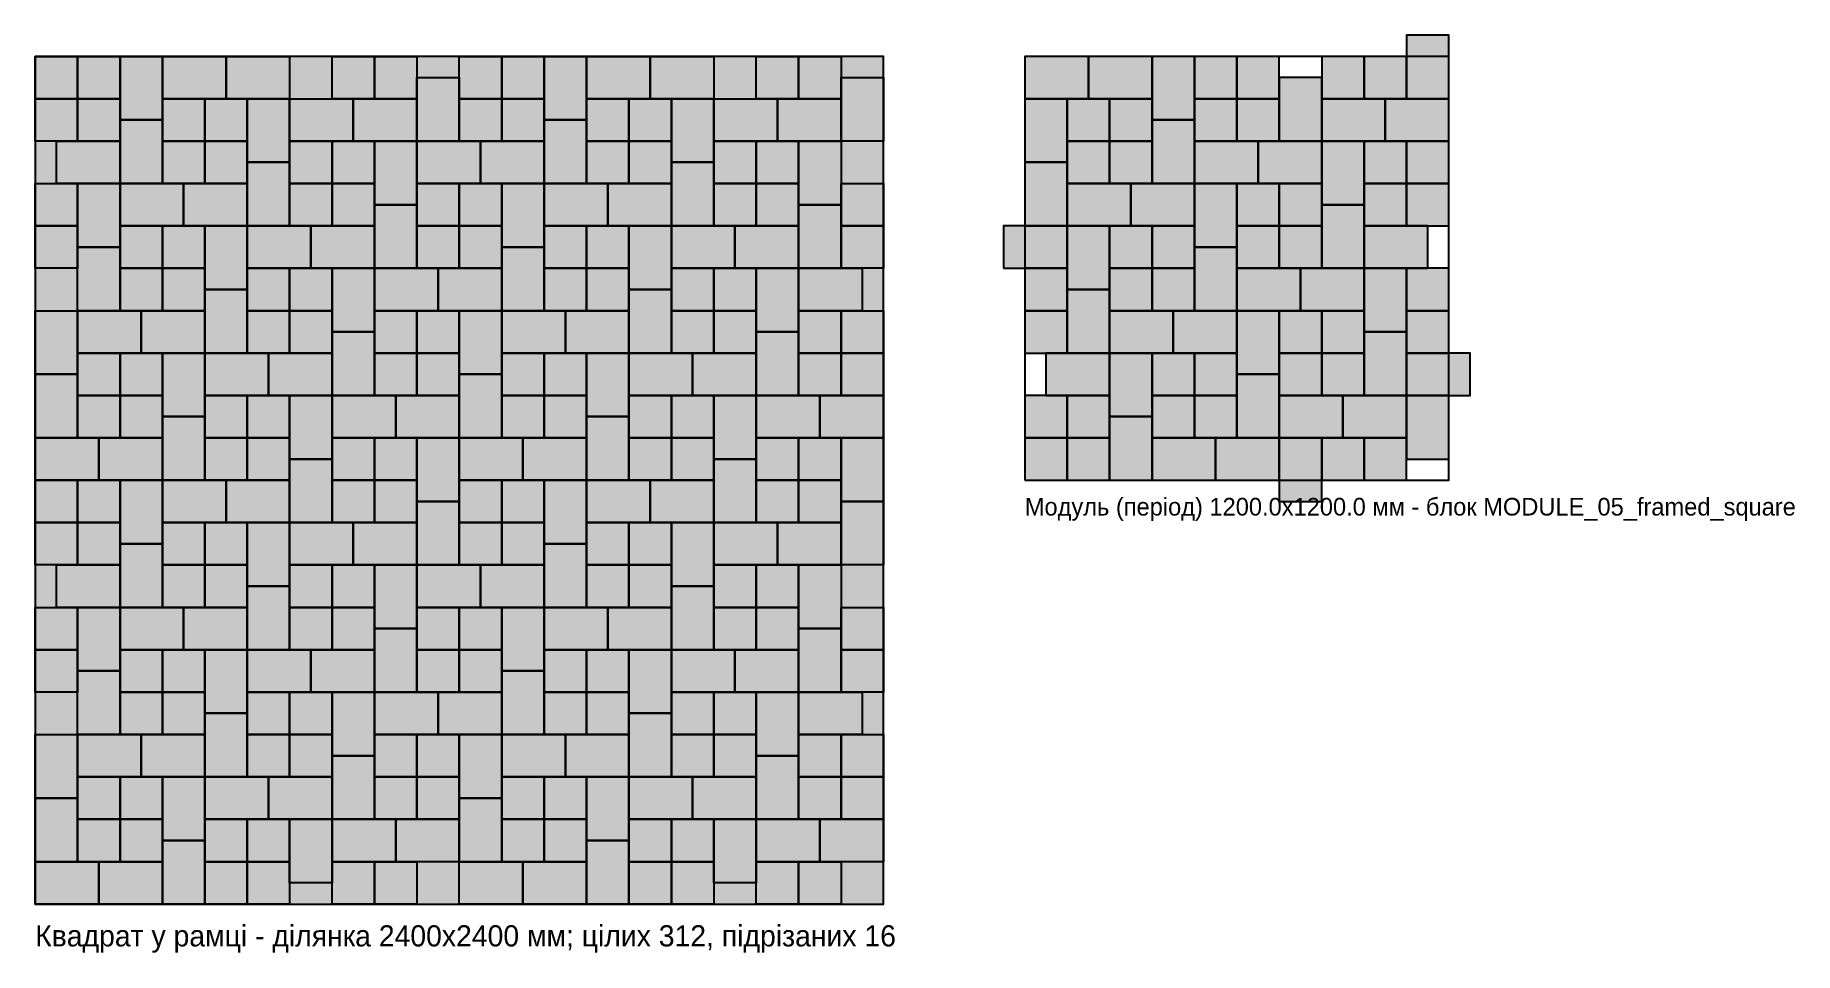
# Model space of a CAD drawing. Header units: millimetres. Extents: x 0 to 4979, y -138 to 2460.
import ezdxf

# ---------------------------------------------------------------- set-up
doc = ezdxf.new("R2010")
doc.units = ezdxf.units.MM
for name, color, linetype in [('BOUNDARY', 7, 'Continuous'), ('BRUK_120x120', 252, 'Continuous'), ('BRUK_120x120_FILL', 252, 'Continuous'), ('BRUK_180x120', 250, 'Continuous'), ('BRUK_180x120_FILL', 250, 'Continuous'), ('BRUK_CUT', 1, 'Continuous'), ('MODULE', 3, 'Continuous'), ('TEXT', 7, 'Continuous')]:
    doc.layers.add(name, color=color, linetype=linetype)

# ---------------------------------------------------------------- blocks, each defined once
blk = doc.blocks.new('MODULE_05_framed_square')
at = {"layer": 'BRUK_120x120_FILL', "true_color": 0x9b9ea2}
for points in [[(480, 1080), (600, 1080), (600, 1200), (480, 1200)], [(600, 1080), (720, 1080), (720, 1200), (600, 1200)], [(840, 1080), (960, 1080), (960, 1200), (840, 1200)], [(960, 1080), (1080, 1080), (1080, 1200), (960, 1200)], [(120, 960), (240, 960), (240, 1080), (120, 1080)], [(240, 960), (360, 960), (360, 1080), (240, 1080)], [(480, 960), (600, 960), (600, 1080), (480, 1080)], [(600, 960), (720, 960), (720, 1080), (600, 1080)], [(120, 840), (240, 840), (240, 960), (120, 960)], [(240, 840), (360, 840), (360, 960), (240, 960)], [(960, 840), (1080, 840), (1080, 960), (960, 960)], [(1080, 840), (1200, 840), (1200, 960), (1080, 960)], [(600, 720), (720, 720), (720, 840), (600, 840)], [(720, 720), (840, 720), (840, 840), (720, 840)], [(960, 720), (1080, 720), (1080, 840), (960, 840)], [(1080, 720), (1200, 720), (1200, 840), (1080, 840)], [(240, 600), (360, 600), (360, 720), (240, 720)], [(360, 600), (480, 600), (480, 720), (360, 720)], [(600, 600), (720, 600), (720, 720), (600, 720)], [(720, 600), (840, 600), (840, 720), (720, 720)], [(0, 480), (120, 480), (120, 600), (0, 600)], [(240, 480), (360, 480), (360, 600), (240, 600)], [(360, 480), (480, 480), (480, 600), (360, 600)], [(1080, 480), (1200, 480), (1200, 600), (1080, 600)], [(0, 360), (120, 360), (120, 480), (0, 480)], [(720, 360), (840, 360), (840, 480), (720, 480)], [(840, 360), (960, 360), (960, 480), (840, 480)], [(1080, 360), (1200, 360), (1200, 480), (1080, 480)], [(360, 240), (480, 240), (480, 360), (360, 360)], [(480, 240), (600, 240), (600, 360), (480, 360)], [(720, 240), (840, 240), (840, 360), (720, 360)], [(840, 240), (960, 240), (960, 360), (840, 360)], [(0, 120), (120, 120), (120, 240), (0, 240)], [(120, 120), (240, 120), (240, 240), (120, 240)], [(360, 120), (480, 120), (480, 240), (360, 240)], [(480, 120), (600, 120), (600, 240), (480, 240)], [(0, 0), (120, 0), (120, 120), (0, 120)], [(120, 0), (240, 0), (240, 120), (120, 120)], [(840, 0), (960, 0), (960, 120), (840, 120)], [(960, 0), (1080, 0), (1080, 120), (960, 120)]]:
    blk.add_hatch(color=7, dxfattribs=at).paths.add_polyline_path(points)
at = {"layer": 'BRUK_180x120_FILL', "true_color": 0x6c6f73}
for points in [[(1080, 1080), (1200, 1080), (1200, 1260), (1080, 1260)], [(0, 1080), (180, 1080), (180, 1200), (0, 1200)], [(180, 1080), (360, 1080), (360, 1200), (180, 1200)], [(360, 1020), (480, 1020), (480, 1200), (360, 1200)], [(720, 960), (840, 960), (840, 1140), (720, 1140)], [(0, 900), (120, 900), (120, 1080), (0, 1080)], [(840, 960), (1020, 960), (1020, 1080), (840, 1080)], [(1020, 960), (1200, 960), (1200, 1080), (1020, 1080)], [(360, 840), (480, 840), (480, 1020), (360, 1020)], [(480, 840), (660, 840), (660, 960), (480, 960)], [(660, 840), (840, 840), (840, 960), (660, 960)], [(840, 780), (960, 780), (960, 960), (840, 960)], [(0, 720), (120, 720), (120, 900), (0, 900)], [(120, 720), (300, 720), (300, 840), (120, 840)], [(300, 720), (480, 720), (480, 840), (300, 840)], [(480, 660), (600, 660), (600, 840), (480, 840)], [(840, 600), (960, 600), (960, 780), (840, 780)], [(-60, 600), (120, 600), (120, 720), (-60, 720)], [(120, 540), (240, 540), (240, 720), (120, 720)], [(960, 600), (1140, 600), (1140, 720), (960, 720)], [(480, 480), (600, 480), (600, 660), (480, 660)], [(600, 480), (780, 480), (780, 600), (600, 600)], [(780, 480), (960, 480), (960, 600), (780, 600)], [(960, 420), (1080, 420), (1080, 600), (960, 600)], [(120, 360), (240, 360), (240, 540), (120, 540)], [(240, 360), (420, 360), (420, 480), (240, 480)], [(420, 360), (600, 360), (600, 480), (420, 480)], [(600, 300), (720, 300), (720, 480), (600, 480)], [(960, 240), (1080, 240), (1080, 420), (960, 420)], [(60, 240), (240, 240), (240, 360), (60, 360)], [(240, 180), (360, 180), (360, 360), (240, 360)], [(1080, 240), (1260, 240), (1260, 360), (1080, 360)], [(600, 120), (720, 120), (720, 300), (600, 300)], [(720, 120), (900, 120), (900, 240), (720, 240)], [(900, 120), (1080, 120), (1080, 240), (900, 240)], [(1080, 60), (1200, 60), (1200, 240), (1080, 240)], [(240, 0), (360, 0), (360, 180), (240, 180)], [(360, 0), (540, 0), (540, 120), (360, 120)], [(540, 0), (720, 0), (720, 120), (540, 120)], [(720, -60), (840, -60), (840, 120), (720, 120)]]:
    blk.add_hatch(color=7, dxfattribs=at).paths.add_polyline_path(points)
at = {"layer": 'BRUK_120x120'}
for points in [[(480, 1080), (600, 1080), (600, 1200), (480, 1200)], [(600, 1080), (720, 1080), (720, 1200), (600, 1200)], [(840, 1080), (960, 1080), (960, 1200), (840, 1200)], [(960, 1080), (1080, 1080), (1080, 1200), (960, 1200)], [(120, 960), (240, 960), (240, 1080), (120, 1080)], [(240, 960), (360, 960), (360, 1080), (240, 1080)], [(480, 960), (600, 960), (600, 1080), (480, 1080)], [(600, 960), (720, 960), (720, 1080), (600, 1080)], [(120, 840), (240, 840), (240, 960), (120, 960)], [(240, 840), (360, 840), (360, 960), (240, 960)], [(960, 840), (1080, 840), (1080, 960), (960, 960)], [(1080, 840), (1200, 840), (1200, 960), (1080, 960)], [(600, 720), (720, 720), (720, 840), (600, 840)], [(720, 720), (840, 720), (840, 840), (720, 840)], [(960, 720), (1080, 720), (1080, 840), (960, 840)], [(1080, 720), (1200, 720), (1200, 840), (1080, 840)], [(240, 600), (360, 600), (360, 720), (240, 720)], [(360, 600), (480, 600), (480, 720), (360, 720)], [(600, 600), (720, 600), (720, 720), (600, 720)], [(720, 600), (840, 600), (840, 720), (720, 720)], [(0, 480), (120, 480), (120, 600), (0, 600)], [(240, 480), (360, 480), (360, 600), (240, 600)], [(360, 480), (480, 480), (480, 600), (360, 600)], [(1080, 480), (1200, 480), (1200, 600), (1080, 600)], [(0, 360), (120, 360), (120, 480), (0, 480)], [(720, 360), (840, 360), (840, 480), (720, 480)], [(840, 360), (960, 360), (960, 480), (840, 480)], [(1080, 360), (1200, 360), (1200, 480), (1080, 480)], [(360, 240), (480, 240), (480, 360), (360, 360)], [(480, 240), (600, 240), (600, 360), (480, 360)], [(720, 240), (840, 240), (840, 360), (720, 360)], [(840, 240), (960, 240), (960, 360), (840, 360)], [(0, 120), (120, 120), (120, 240), (0, 240)], [(120, 120), (240, 120), (240, 240), (120, 240)], [(360, 120), (480, 120), (480, 240), (360, 240)], [(480, 120), (600, 120), (600, 240), (480, 240)], [(0, 0), (120, 0), (120, 120), (0, 120)], [(120, 0), (240, 0), (240, 120), (120, 120)], [(840, 0), (960, 0), (960, 120), (840, 120)], [(960, 0), (1080, 0), (1080, 120), (960, 120)]]:
    blk.add_lwpolyline(points, close=True, dxfattribs=at)
at = {"layer": 'BRUK_180x120'}
for points in [[(1080, 1080), (1200, 1080), (1200, 1260), (1080, 1260)], [(0, 1080), (180, 1080), (180, 1200), (0, 1200)], [(180, 1080), (360, 1080), (360, 1200), (180, 1200)], [(360, 1020), (480, 1020), (480, 1200), (360, 1200)], [(720, 960), (840, 960), (840, 1140), (720, 1140)], [(0, 900), (120, 900), (120, 1080), (0, 1080)], [(840, 960), (1020, 960), (1020, 1080), (840, 1080)], [(1020, 960), (1200, 960), (1200, 1080), (1020, 1080)], [(360, 840), (480, 840), (480, 1020), (360, 1020)], [(480, 840), (660, 840), (660, 960), (480, 960)], [(660, 840), (840, 840), (840, 960), (660, 960)], [(840, 780), (960, 780), (960, 960), (840, 960)], [(0, 720), (120, 720), (120, 900), (0, 900)], [(120, 720), (300, 720), (300, 840), (120, 840)], [(300, 720), (480, 720), (480, 840), (300, 840)], [(480, 660), (600, 660), (600, 840), (480, 840)], [(840, 600), (960, 600), (960, 780), (840, 780)], [(-60, 600), (120, 600), (120, 720), (-60, 720)], [(120, 540), (240, 540), (240, 720), (120, 720)], [(960, 600), (1140, 600), (1140, 720), (960, 720)], [(480, 480), (600, 480), (600, 660), (480, 660)], [(600, 480), (780, 480), (780, 600), (600, 600)], [(780, 480), (960, 480), (960, 600), (780, 600)], [(960, 420), (1080, 420), (1080, 600), (960, 600)], [(120, 360), (240, 360), (240, 540), (120, 540)], [(240, 360), (420, 360), (420, 480), (240, 480)], [(420, 360), (600, 360), (600, 480), (420, 480)], [(600, 300), (720, 300), (720, 480), (600, 480)], [(960, 240), (1080, 240), (1080, 420), (960, 420)], [(60, 240), (240, 240), (240, 360), (60, 360)], [(240, 180), (360, 180), (360, 360), (240, 360)], [(1080, 240), (1260, 240), (1260, 360), (1080, 360)], [(600, 120), (720, 120), (720, 300), (600, 300)], [(720, 120), (900, 120), (900, 240), (720, 240)], [(900, 120), (1080, 120), (1080, 240), (900, 240)], [(1080, 60), (1200, 60), (1200, 240), (1080, 240)], [(240, 0), (360, 0), (360, 180), (240, 180)], [(360, 0), (540, 0), (540, 120), (360, 120)], [(540, 0), (720, 0), (720, 120), (540, 120)], [(720, -60), (840, -60), (840, 120), (720, 120)]]:
    blk.add_lwpolyline(points, close=True, dxfattribs=at)
at = {"layer": 'MODULE'}
blk.add_lwpolyline([(0, 0), (1200, 0), (1200, 1200), (0, 1200)], close=True, dxfattribs=at)

msp = doc.modelspace()

# ---------------------------------------------------------------- hatches: boundary and pattern name
at = {"layer": 'BRUK_120x120_FILL', "true_color": 0x9b9ea2}
for points in [[(0, 2400), (120, 2400), (120, 2280), (0, 2280)], [(120, 2400), (240, 2400), (240, 2280), (120, 2280)], [(840, 2400), (960, 2400), (960, 2280), (840, 2280)], [(960, 2400), (1080, 2400), (1080, 2280), (960, 2280)], [(1200, 2400), (1320, 2400), (1320, 2280), (1200, 2280)], [(1320, 2400), (1440, 2400), (1440, 2280), (1320, 2280)], [(2040, 2400), (2160, 2400), (2160, 2280), (2040, 2280)], [(2160, 2400), (2280, 2400), (2280, 2280), (2160, 2280)], [(0, 2280), (120, 2280), (120, 2160), (0, 2160)], [(120, 2280), (240, 2280), (240, 2160), (120, 2160)], [(360, 2280), (480, 2280), (480, 2160), (360, 2160)], [(480, 2280), (600, 2280), (600, 2160), (480, 2160)], [(1200, 2280), (1320, 2280), (1320, 2160), (1200, 2160)], [(1320, 2280), (1440, 2280), (1440, 2160), (1320, 2160)], [(1560, 2280), (1680, 2280), (1680, 2160), (1560, 2160)], [(1680, 2280), (1800, 2280), (1800, 2160), (1680, 2160)], [(360, 2160), (480, 2160), (480, 2040), (360, 2040)], [(480, 2160), (600, 2160), (600, 2040), (480, 2040)], [(720, 2160), (840, 2160), (840, 2040), (720, 2040)], [(840, 2160), (960, 2160), (960, 2040), (840, 2040)], [(1560, 2160), (1680, 2160), (1680, 2040), (1560, 2040)], [(1680, 2160), (1800, 2160), (1800, 2040), (1680, 2040)], [(1920, 2160), (2040, 2160), (2040, 2040), (1920, 2040)], [(2040, 2160), (2160, 2160), (2160, 2040), (2040, 2040)], [(0, 2040), (120, 2040), (120, 1920), (0, 1920)], [(720, 2040), (840, 2040), (840, 1920), (720, 1920)], [(840, 2040), (960, 2040), (960, 1920), (840, 1920)], [(1080, 2040), (1200, 2040), (1200, 1920), (1080, 1920)], [(1200, 2040), (1320, 2040), (1320, 1920), (1200, 1920)], [(1920, 2040), (2040, 2040), (2040, 1920), (1920, 1920)], [(2040, 2040), (2160, 2040), (2160, 1920), (2040, 1920)], [(2280, 2040), (2400, 2040), (2400, 1920), (2280, 1920)], [(0, 1920), (120, 1920), (120, 1800), (0, 1800)], [(240, 1920), (360, 1920), (360, 1800), (240, 1800)], [(360, 1920), (480, 1920), (480, 1800), (360, 1800)], [(1080, 1920), (1200, 1920), (1200, 1800), (1080, 1800)], [(1200, 1920), (1320, 1920), (1320, 1800), (1200, 1800)], [(1440, 1920), (1560, 1920), (1560, 1800), (1440, 1800)], [(1560, 1920), (1680, 1920), (1680, 1800), (1560, 1800)], [(2280, 1920), (2400, 1920), (2400, 1800), (2280, 1800)], [(240, 1800), (360, 1800), (360, 1680), (240, 1680)], [(360, 1800), (480, 1800), (480, 1680), (360, 1680)], [(600, 1800), (720, 1800), (720, 1680), (600, 1680)], [(720, 1800), (840, 1800), (840, 1680), (720, 1680)], [(1440, 1800), (1560, 1800), (1560, 1680), (1440, 1680)], [(1560, 1800), (1680, 1800), (1680, 1680), (1560, 1680)], [(1800, 1800), (1920, 1800), (1920, 1680), (1800, 1680)], [(1920, 1800), (2040, 1800), (2040, 1680), (1920, 1680)], [(600, 1680), (720, 1680), (720, 1560), (600, 1560)], [(720, 1680), (840, 1680), (840, 1560), (720, 1560)], [(960, 1680), (1080, 1680), (1080, 1560), (960, 1560)], [(1080, 1680), (1200, 1680), (1200, 1560), (1080, 1560)], [(1800, 1680), (1920, 1680), (1920, 1560), (1800, 1560)], [(1920, 1680), (2040, 1680), (2040, 1560), (1920, 1560)], [(2160, 1680), (2280, 1680), (2280, 1560), (2160, 1560)], [(2280, 1680), (2400, 1680), (2400, 1560), (2280, 1560)], [(120, 1560), (240, 1560), (240, 1440), (120, 1440)], [(240, 1560), (360, 1560), (360, 1440), (240, 1440)], [(960, 1560), (1080, 1560), (1080, 1440), (960, 1440)], [(1080, 1560), (1200, 1560), (1200, 1440), (1080, 1440)], [(1320, 1560), (1440, 1560), (1440, 1440), (1320, 1440)], [(1440, 1560), (1560, 1560), (1560, 1440), (1440, 1440)], [(2160, 1560), (2280, 1560), (2280, 1440), (2160, 1440)], [(2280, 1560), (2400, 1560), (2400, 1440), (2280, 1440)], [(120, 1440), (240, 1440), (240, 1320), (120, 1320)], [(240, 1440), (360, 1440), (360, 1320), (240, 1320)], [(480, 1440), (600, 1440), (600, 1320), (480, 1320)], [(600, 1440), (720, 1440), (720, 1320), (600, 1320)], [(1320, 1440), (1440, 1440), (1440, 1320), (1320, 1320)], [(1440, 1440), (1560, 1440), (1560, 1320), (1440, 1320)], [(1680, 1440), (1800, 1440), (1800, 1320), (1680, 1320)], [(1800, 1440), (1920, 1440), (1920, 1320), (1800, 1320)], [(480, 1320), (600, 1320), (600, 1200), (480, 1200)], [(600, 1320), (720, 1320), (720, 1200), (600, 1200)], [(840, 1320), (960, 1320), (960, 1200), (840, 1200)], [(960, 1320), (1080, 1320), (1080, 1200), (960, 1200)], [(1680, 1320), (1800, 1320), (1800, 1200), (1680, 1200)], [(1800, 1320), (1920, 1320), (1920, 1200), (1800, 1200)], [(2040, 1320), (2160, 1320), (2160, 1200), (2040, 1200)], [(2160, 1320), (2280, 1320), (2280, 1200), (2160, 1200)], [(0, 1200), (120, 1200), (120, 1080), (0, 1080)], [(120, 1200), (240, 1200), (240, 1080), (120, 1080)], [(840, 1200), (960, 1200), (960, 1080), (840, 1080)], [(960, 1200), (1080, 1200), (1080, 1080), (960, 1080)], [(1200, 1200), (1320, 1200), (1320, 1080), (1200, 1080)], [(1320, 1200), (1440, 1200), (1440, 1080), (1320, 1080)], [(2040, 1200), (2160, 1200), (2160, 1080), (2040, 1080)], [(2160, 1200), (2280, 1200), (2280, 1080), (2160, 1080)], [(0, 1080), (120, 1080), (120, 960), (0, 960)], [(120, 1080), (240, 1080), (240, 960), (120, 960)], [(360, 1080), (480, 1080), (480, 960), (360, 960)], [(480, 1080), (600, 1080), (600, 960), (480, 960)], [(1200, 1080), (1320, 1080), (1320, 960), (1200, 960)], [(1320, 1080), (1440, 1080), (1440, 960), (1320, 960)], [(1560, 1080), (1680, 1080), (1680, 960), (1560, 960)], [(1680, 1080), (1800, 1080), (1800, 960), (1680, 960)], [(360, 960), (480, 960), (480, 840), (360, 840)], [(480, 960), (600, 960), (600, 840), (480, 840)], [(720, 960), (840, 960), (840, 840), (720, 840)], [(840, 960), (960, 960), (960, 840), (840, 840)], [(1560, 960), (1680, 960), (1680, 840), (1560, 840)], [(1680, 960), (1800, 960), (1800, 840), (1680, 840)], [(1920, 960), (2040, 960), (2040, 840), (1920, 840)], [(2040, 960), (2160, 960), (2160, 840), (2040, 840)], [(0, 840), (120, 840), (120, 720), (0, 720)], [(720, 840), (840, 840), (840, 720), (720, 720)], [(840, 840), (960, 840), (960, 720), (840, 720)], [(1080, 840), (1200, 840), (1200, 720), (1080, 720)], [(1200, 840), (1320, 840), (1320, 720), (1200, 720)], [(1920, 840), (2040, 840), (2040, 720), (1920, 720)], [(2040, 840), (2160, 840), (2160, 720), (2040, 720)], [(2280, 840), (2400, 840), (2400, 720), (2280, 720)], [(0, 720), (120, 720), (120, 600), (0, 600)], [(240, 720), (360, 720), (360, 600), (240, 600)], [(360, 720), (480, 720), (480, 600), (360, 600)], [(1080, 720), (1200, 720), (1200, 600), (1080, 600)], [(1200, 720), (1320, 720), (1320, 600), (1200, 600)], [(1440, 720), (1560, 720), (1560, 600), (1440, 600)], [(1560, 720), (1680, 720), (1680, 600), (1560, 600)], [(2280, 720), (2400, 720), (2400, 600), (2280, 600)], [(240, 600), (360, 600), (360, 480), (240, 480)], [(360, 600), (480, 600), (480, 480), (360, 480)], [(600, 600), (720, 600), (720, 480), (600, 480)], [(720, 600), (840, 600), (840, 480), (720, 480)], [(1440, 600), (1560, 600), (1560, 480), (1440, 480)], [(1560, 600), (1680, 600), (1680, 480), (1560, 480)], [(1800, 600), (1920, 600), (1920, 480), (1800, 480)], [(1920, 600), (2040, 600), (2040, 480), (1920, 480)], [(600, 480), (720, 480), (720, 360), (600, 360)], [(720, 480), (840, 480), (840, 360), (720, 360)], [(960, 480), (1080, 480), (1080, 360), (960, 360)], [(1080, 480), (1200, 480), (1200, 360), (1080, 360)], [(1800, 480), (1920, 480), (1920, 360), (1800, 360)], [(1920, 480), (2040, 480), (2040, 360), (1920, 360)], [(2160, 480), (2280, 480), (2280, 360), (2160, 360)], [(2280, 480), (2400, 480), (2400, 360), (2280, 360)], [(120, 360), (240, 360), (240, 240), (120, 240)], [(240, 360), (360, 360), (360, 240), (240, 240)], [(960, 360), (1080, 360), (1080, 240), (960, 240)], [(1080, 360), (1200, 360), (1200, 240), (1080, 240)], [(1320, 360), (1440, 360), (1440, 240), (1320, 240)], [(1440, 360), (1560, 360), (1560, 240), (1440, 240)], [(2160, 360), (2280, 360), (2280, 240), (2160, 240)], [(2280, 360), (2400, 360), (2400, 240), (2280, 240)], [(120, 240), (240, 240), (240, 120), (120, 120)], [(240, 240), (360, 240), (360, 120), (240, 120)], [(480, 240), (600, 240), (600, 120), (480, 120)], [(600, 240), (720, 240), (720, 120), (600, 120)], [(1320, 240), (1440, 240), (1440, 120), (1320, 120)], [(1440, 240), (1560, 240), (1560, 120), (1440, 120)], [(1680, 240), (1800, 240), (1800, 120), (1680, 120)], [(1800, 240), (1920, 240), (1920, 120), (1800, 120)], [(480, 120), (600, 120), (600, 0), (480, 0)], [(600, 120), (720, 120), (720, 0), (600, 0)], [(840, 120), (960, 120), (960, 0), (840, 0)], [(960, 120), (1080, 120), (1080, 0), (960, 0)], [(1680, 120), (1800, 120), (1800, 0), (1680, 0)], [(1800, 120), (1920, 120), (1920, 0), (1800, 0)], [(2040, 120), (2160, 120), (2160, 0), (2040, 0)], [(2160, 120), (2280, 120), (2280, 0), (2160, 0)]]:
    msp.add_hatch(color=7, dxfattribs=at).paths.add_polyline_path(points)
at = {"layer": 'BRUK_180x120_FILL', "true_color": 0x6c6f73}
for points in [[(240, 2400), (360, 2400), (360, 2220), (240, 2220)], [(360, 2400), (540, 2400), (540, 2280), (360, 2280)], [(540, 2400), (720, 2400), (720, 2280), (540, 2280)], [(720, 2280), (840, 2280), (840, 2400), (720, 2400)], [(1080, 2340), (1200, 2340), (1200, 2400), (1080, 2400)], [(1440, 2400), (1560, 2400), (1560, 2220), (1440, 2220)], [(1560, 2400), (1740, 2400), (1740, 2280), (1560, 2280)], [(1740, 2400), (1920, 2400), (1920, 2280), (1740, 2280)], [(1920, 2280), (2040, 2280), (2040, 2400), (1920, 2400)], [(2400, 2400), (2280, 2400), (2280, 2340), (2400, 2340)], [(1080, 2340), (1200, 2340), (1200, 2160), (1080, 2160)], [(2280, 2340), (2400, 2340), (2400, 2160), (2280, 2160)], [(600, 2280), (720, 2280), (720, 2100), (600, 2100)], [(720, 2280), (900, 2280), (900, 2160), (720, 2160)], [(900, 2280), (1080, 2280), (1080, 2160), (900, 2160)], [(1800, 2280), (1920, 2280), (1920, 2100), (1800, 2100)], [(1920, 2280), (2100, 2280), (2100, 2160), (1920, 2160)], [(2100, 2280), (2280, 2280), (2280, 2160), (2100, 2160)], [(240, 2220), (360, 2220), (360, 2040), (240, 2040)], [(1440, 2220), (1560, 2220), (1560, 2040), (1440, 2040)], [(60, 2040), (60, 2160), (0, 2160), (0, 2040)], [(60, 2160), (240, 2160), (240, 2040), (60, 2040)], [(960, 2160), (1080, 2160), (1080, 1980), (960, 1980)], [(1080, 2160), (1260, 2160), (1260, 2040), (1080, 2040)], [(1260, 2160), (1440, 2160), (1440, 2040), (1260, 2040)], [(2160, 2160), (2280, 2160), (2280, 1980), (2160, 1980)], [(2280, 2160), (2280, 2040), (2400, 2040), (2400, 2160)], [(600, 2100), (720, 2100), (720, 1920), (600, 1920)], [(1800, 2100), (1920, 2100), (1920, 1920), (1800, 1920)], [(120, 2040), (240, 2040), (240, 1860), (120, 1860)], [(240, 2040), (420, 2040), (420, 1920), (240, 1920)], [(420, 2040), (600, 2040), (600, 1920), (420, 1920)], [(1320, 2040), (1440, 2040), (1440, 1860), (1320, 1860)], [(1440, 2040), (1620, 2040), (1620, 1920), (1440, 1920)], [(1620, 2040), (1800, 2040), (1800, 1920), (1620, 1920)], [(960, 1980), (1080, 1980), (1080, 1800), (960, 1800)], [(2160, 1980), (2280, 1980), (2280, 1800), (2160, 1800)], [(480, 1920), (600, 1920), (600, 1740), (480, 1740)], [(600, 1920), (780, 1920), (780, 1800), (600, 1800)], [(780, 1920), (960, 1920), (960, 1800), (780, 1800)], [(1680, 1920), (1800, 1920), (1800, 1740), (1680, 1740)], [(1800, 1920), (1980, 1920), (1980, 1800), (1800, 1800)], [(1980, 1920), (2160, 1920), (2160, 1800), (1980, 1800)], [(120, 1860), (240, 1860), (240, 1680), (120, 1680)], [(1320, 1860), (1440, 1860), (1440, 1680), (1320, 1680)], [(120, 1680), (120, 1800), (0, 1800), (0, 1680)], [(840, 1800), (960, 1800), (960, 1620), (840, 1620)], [(960, 1800), (1140, 1800), (1140, 1680), (960, 1680)], [(1140, 1800), (1320, 1800), (1320, 1680), (1140, 1680)], [(2040, 1800), (2160, 1800), (2160, 1620), (2040, 1620)], [(2160, 1800), (2340, 1800), (2340, 1680), (2160, 1680)], [(2340, 1800), (2340, 1680), (2400, 1680), (2400, 1800)], [(480, 1740), (600, 1740), (600, 1560), (480, 1560)], [(1680, 1740), (1800, 1740), (1800, 1560), (1680, 1560)], [(0, 1680), (120, 1680), (120, 1500), (0, 1500)], [(120, 1680), (300, 1680), (300, 1560), (120, 1560)], [(300, 1680), (480, 1680), (480, 1560), (300, 1560)], [(1200, 1680), (1320, 1680), (1320, 1500), (1200, 1500)], [(1320, 1680), (1500, 1680), (1500, 1560), (1320, 1560)], [(1500, 1680), (1680, 1680), (1680, 1560), (1500, 1560)], [(840, 1620), (960, 1620), (960, 1440), (840, 1440)], [(2040, 1620), (2160, 1620), (2160, 1440), (2040, 1440)], [(360, 1560), (480, 1560), (480, 1380), (360, 1380)], [(480, 1560), (660, 1560), (660, 1440), (480, 1440)], [(660, 1560), (840, 1560), (840, 1440), (660, 1440)], [(1560, 1560), (1680, 1560), (1680, 1380), (1560, 1380)], [(1680, 1560), (1860, 1560), (1860, 1440), (1680, 1440)], [(1860, 1560), (2040, 1560), (2040, 1440), (1860, 1440)], [(0, 1500), (120, 1500), (120, 1320), (0, 1320)], [(1200, 1500), (1320, 1500), (1320, 1320), (1200, 1320)], [(720, 1440), (840, 1440), (840, 1260), (720, 1260)], [(840, 1440), (1020, 1440), (1020, 1320), (840, 1320)], [(1020, 1440), (1200, 1440), (1200, 1320), (1020, 1320)], [(1920, 1440), (2040, 1440), (2040, 1260), (1920, 1260)], [(2040, 1440), (2220, 1440), (2220, 1320), (2040, 1320)], [(2220, 1440), (2400, 1440), (2400, 1320), (2220, 1320)], [(360, 1380), (480, 1380), (480, 1200), (360, 1200)], [(1560, 1380), (1680, 1380), (1680, 1200), (1560, 1200)], [(0, 1320), (180, 1320), (180, 1200), (0, 1200)], [(180, 1320), (360, 1320), (360, 1200), (180, 1200)], [(1080, 1320), (1200, 1320), (1200, 1140), (1080, 1140)], [(1200, 1320), (1380, 1320), (1380, 1200), (1200, 1200)], [(1380, 1320), (1560, 1320), (1560, 1200), (1380, 1200)], [(2280, 1320), (2400, 1320), (2400, 1140), (2280, 1140)], [(720, 1260), (840, 1260), (840, 1080), (720, 1080)], [(1920, 1260), (2040, 1260), (2040, 1080), (1920, 1080)], [(240, 1200), (360, 1200), (360, 1020), (240, 1020)], [(360, 1200), (540, 1200), (540, 1080), (360, 1080)], [(540, 1200), (720, 1200), (720, 1080), (540, 1080)], [(1440, 1200), (1560, 1200), (1560, 1020), (1440, 1020)], [(1560, 1200), (1740, 1200), (1740, 1080), (1560, 1080)], [(1740, 1200), (1920, 1200), (1920, 1080), (1740, 1080)], [(1080, 1140), (1200, 1140), (1200, 960), (1080, 960)], [(2280, 1140), (2400, 1140), (2400, 960), (2280, 960)], [(600, 1080), (720, 1080), (720, 900), (600, 900)], [(720, 1080), (900, 1080), (900, 960), (720, 960)], [(900, 1080), (1080, 1080), (1080, 960), (900, 960)], [(1800, 1080), (1920, 1080), (1920, 900), (1800, 900)], [(1920, 1080), (2100, 1080), (2100, 960), (1920, 960)], [(2100, 1080), (2280, 1080), (2280, 960), (2100, 960)], [(240, 1020), (360, 1020), (360, 840), (240, 840)], [(1440, 1020), (1560, 1020), (1560, 840), (1440, 840)], [(60, 840), (60, 960), (0, 960), (0, 840)], [(60, 960), (240, 960), (240, 840), (60, 840)], [(960, 960), (1080, 960), (1080, 780), (960, 780)], [(1080, 960), (1260, 960), (1260, 840), (1080, 840)], [(1260, 960), (1440, 960), (1440, 840), (1260, 840)], [(2160, 960), (2280, 960), (2280, 780), (2160, 780)], [(2280, 960), (2280, 840), (2400, 840), (2400, 960)], [(600, 900), (720, 900), (720, 720), (600, 720)], [(1800, 900), (1920, 900), (1920, 720), (1800, 720)], [(120, 840), (240, 840), (240, 660), (120, 660)], [(240, 840), (420, 840), (420, 720), (240, 720)], [(420, 840), (600, 840), (600, 720), (420, 720)], [(1320, 840), (1440, 840), (1440, 660), (1320, 660)], [(1440, 840), (1620, 840), (1620, 720), (1440, 720)], [(1620, 840), (1800, 840), (1800, 720), (1620, 720)], [(960, 780), (1080, 780), (1080, 600), (960, 600)], [(2160, 780), (2280, 780), (2280, 600), (2160, 600)], [(480, 720), (600, 720), (600, 540), (480, 540)], [(600, 720), (780, 720), (780, 600), (600, 600)], [(780, 720), (960, 720), (960, 600), (780, 600)], [(1680, 720), (1800, 720), (1800, 540), (1680, 540)], [(1800, 720), (1980, 720), (1980, 600), (1800, 600)], [(1980, 720), (2160, 720), (2160, 600), (1980, 600)], [(120, 660), (240, 660), (240, 480), (120, 480)], [(1320, 660), (1440, 660), (1440, 480), (1320, 480)], [(120, 480), (120, 600), (0, 600), (0, 480)], [(840, 600), (960, 600), (960, 420), (840, 420)], [(960, 600), (1140, 600), (1140, 480), (960, 480)], [(1140, 600), (1320, 600), (1320, 480), (1140, 480)], [(2040, 600), (2160, 600), (2160, 420), (2040, 420)], [(2160, 600), (2340, 600), (2340, 480), (2160, 480)], [(2340, 600), (2340, 480), (2400, 480), (2400, 600)], [(480, 540), (600, 540), (600, 360), (480, 360)], [(1680, 540), (1800, 540), (1800, 360), (1680, 360)], [(0, 480), (120, 480), (120, 300), (0, 300)], [(120, 480), (300, 480), (300, 360), (120, 360)], [(300, 480), (480, 480), (480, 360), (300, 360)], [(1200, 480), (1320, 480), (1320, 300), (1200, 300)], [(1320, 480), (1500, 480), (1500, 360), (1320, 360)], [(1500, 480), (1680, 480), (1680, 360), (1500, 360)], [(840, 420), (960, 420), (960, 240), (840, 240)], [(2040, 420), (2160, 420), (2160, 240), (2040, 240)], [(360, 360), (480, 360), (480, 180), (360, 180)], [(480, 360), (660, 360), (660, 240), (480, 240)], [(660, 360), (840, 360), (840, 240), (660, 240)], [(1560, 360), (1680, 360), (1680, 180), (1560, 180)], [(1680, 360), (1860, 360), (1860, 240), (1680, 240)], [(1860, 360), (2040, 360), (2040, 240), (1860, 240)], [(0, 300), (120, 300), (120, 120), (0, 120)], [(1200, 300), (1320, 300), (1320, 120), (1200, 120)], [(720, 240), (840, 240), (840, 60), (720, 60)], [(840, 240), (1020, 240), (1020, 120), (840, 120)], [(1020, 240), (1200, 240), (1200, 120), (1020, 120)], [(1920, 240), (2040, 240), (2040, 60), (1920, 60)], [(2040, 240), (2220, 240), (2220, 120), (2040, 120)], [(2220, 240), (2400, 240), (2400, 120), (2220, 120)], [(360, 180), (480, 180), (480, 0), (360, 0)], [(1560, 180), (1680, 180), (1680, 0), (1560, 0)], [(0, 120), (180, 120), (180, 0), (0, 0)], [(180, 120), (360, 120), (360, 0), (180, 0)], [(1200, 120), (1080, 120), (1080, 0), (1200, 0)], [(1200, 120), (1380, 120), (1380, 0), (1200, 0)], [(1380, 120), (1560, 120), (1560, 0), (1380, 0)], [(2280, 120), (2280, 0), (2400, 0), (2400, 120)], [(840, 60), (720, 60), (720, 0), (840, 0)], [(2040, 60), (1920, 60), (1920, 0), (2040, 0)]]:
    msp.add_hatch(color=7, dxfattribs=at).paths.add_polyline_path(points)

# ---------------------------------------------------------------- linework, layer by layer
at = {"layer": 'BOUNDARY'}
msp.add_lwpolyline([(0, 0), (2400, 0), (2400, 2400), (0, 2400)], close=True, dxfattribs=at)
at = {"layer": 'BRUK_120x120'}
for points in [[(0, 2400), (120, 2400), (120, 2280), (0, 2280)], [(120, 2400), (240, 2400), (240, 2280), (120, 2280)], [(840, 2400), (960, 2400), (960, 2280), (840, 2280)], [(960, 2400), (1080, 2400), (1080, 2280), (960, 2280)], [(1200, 2400), (1320, 2400), (1320, 2280), (1200, 2280)], [(1320, 2400), (1440, 2400), (1440, 2280), (1320, 2280)], [(2040, 2400), (2160, 2400), (2160, 2280), (2040, 2280)], [(2160, 2400), (2280, 2400), (2280, 2280), (2160, 2280)], [(0, 2280), (120, 2280), (120, 2160), (0, 2160)], [(120, 2280), (240, 2280), (240, 2160), (120, 2160)], [(360, 2280), (480, 2280), (480, 2160), (360, 2160)], [(480, 2280), (600, 2280), (600, 2160), (480, 2160)], [(1200, 2280), (1320, 2280), (1320, 2160), (1200, 2160)], [(1320, 2280), (1440, 2280), (1440, 2160), (1320, 2160)], [(1560, 2280), (1680, 2280), (1680, 2160), (1560, 2160)], [(1680, 2280), (1800, 2280), (1800, 2160), (1680, 2160)], [(360, 2160), (480, 2160), (480, 2040), (360, 2040)], [(480, 2160), (600, 2160), (600, 2040), (480, 2040)], [(720, 2160), (840, 2160), (840, 2040), (720, 2040)], [(840, 2160), (960, 2160), (960, 2040), (840, 2040)], [(1560, 2160), (1680, 2160), (1680, 2040), (1560, 2040)], [(1680, 2160), (1800, 2160), (1800, 2040), (1680, 2040)], [(1920, 2160), (2040, 2160), (2040, 2040), (1920, 2040)], [(2040, 2160), (2160, 2160), (2160, 2040), (2040, 2040)], [(0, 2040), (120, 2040), (120, 1920), (0, 1920)], [(720, 2040), (840, 2040), (840, 1920), (720, 1920)], [(840, 2040), (960, 2040), (960, 1920), (840, 1920)], [(1080, 2040), (1200, 2040), (1200, 1920), (1080, 1920)], [(1200, 2040), (1320, 2040), (1320, 1920), (1200, 1920)], [(1920, 2040), (2040, 2040), (2040, 1920), (1920, 1920)], [(2040, 2040), (2160, 2040), (2160, 1920), (2040, 1920)], [(2280, 2040), (2400, 2040), (2400, 1920), (2280, 1920)], [(0, 1920), (120, 1920), (120, 1800), (0, 1800)], [(240, 1920), (360, 1920), (360, 1800), (240, 1800)], [(360, 1920), (480, 1920), (480, 1800), (360, 1800)], [(1080, 1920), (1200, 1920), (1200, 1800), (1080, 1800)], [(1200, 1920), (1320, 1920), (1320, 1800), (1200, 1800)], [(1440, 1920), (1560, 1920), (1560, 1800), (1440, 1800)], [(1560, 1920), (1680, 1920), (1680, 1800), (1560, 1800)], [(2280, 1920), (2400, 1920), (2400, 1800), (2280, 1800)], [(240, 1800), (360, 1800), (360, 1680), (240, 1680)], [(360, 1800), (480, 1800), (480, 1680), (360, 1680)], [(600, 1800), (720, 1800), (720, 1680), (600, 1680)], [(720, 1800), (840, 1800), (840, 1680), (720, 1680)], [(1440, 1800), (1560, 1800), (1560, 1680), (1440, 1680)], [(1560, 1800), (1680, 1800), (1680, 1680), (1560, 1680)], [(1800, 1800), (1920, 1800), (1920, 1680), (1800, 1680)], [(1920, 1800), (2040, 1800), (2040, 1680), (1920, 1680)], [(600, 1680), (720, 1680), (720, 1560), (600, 1560)], [(720, 1680), (840, 1680), (840, 1560), (720, 1560)], [(960, 1680), (1080, 1680), (1080, 1560), (960, 1560)], [(1080, 1680), (1200, 1680), (1200, 1560), (1080, 1560)], [(1800, 1680), (1920, 1680), (1920, 1560), (1800, 1560)], [(1920, 1680), (2040, 1680), (2040, 1560), (1920, 1560)], [(2160, 1680), (2280, 1680), (2280, 1560), (2160, 1560)], [(2280, 1680), (2400, 1680), (2400, 1560), (2280, 1560)], [(120, 1560), (240, 1560), (240, 1440), (120, 1440)], [(240, 1560), (360, 1560), (360, 1440), (240, 1440)], [(960, 1560), (1080, 1560), (1080, 1440), (960, 1440)], [(1080, 1560), (1200, 1560), (1200, 1440), (1080, 1440)], [(1320, 1560), (1440, 1560), (1440, 1440), (1320, 1440)], [(1440, 1560), (1560, 1560), (1560, 1440), (1440, 1440)], [(2160, 1560), (2280, 1560), (2280, 1440), (2160, 1440)], [(2280, 1560), (2400, 1560), (2400, 1440), (2280, 1440)], [(120, 1440), (240, 1440), (240, 1320), (120, 1320)], [(240, 1440), (360, 1440), (360, 1320), (240, 1320)], [(480, 1440), (600, 1440), (600, 1320), (480, 1320)], [(600, 1440), (720, 1440), (720, 1320), (600, 1320)], [(1320, 1440), (1440, 1440), (1440, 1320), (1320, 1320)], [(1440, 1440), (1560, 1440), (1560, 1320), (1440, 1320)], [(1680, 1440), (1800, 1440), (1800, 1320), (1680, 1320)], [(1800, 1440), (1920, 1440), (1920, 1320), (1800, 1320)], [(480, 1320), (600, 1320), (600, 1200), (480, 1200)], [(600, 1320), (720, 1320), (720, 1200), (600, 1200)], [(840, 1320), (960, 1320), (960, 1200), (840, 1200)], [(960, 1320), (1080, 1320), (1080, 1200), (960, 1200)], [(1680, 1320), (1800, 1320), (1800, 1200), (1680, 1200)], [(1800, 1320), (1920, 1320), (1920, 1200), (1800, 1200)], [(2040, 1320), (2160, 1320), (2160, 1200), (2040, 1200)], [(2160, 1320), (2280, 1320), (2280, 1200), (2160, 1200)], [(0, 1200), (120, 1200), (120, 1080), (0, 1080)], [(120, 1200), (240, 1200), (240, 1080), (120, 1080)], [(840, 1200), (960, 1200), (960, 1080), (840, 1080)], [(960, 1200), (1080, 1200), (1080, 1080), (960, 1080)], [(1200, 1200), (1320, 1200), (1320, 1080), (1200, 1080)], [(1320, 1200), (1440, 1200), (1440, 1080), (1320, 1080)], [(2040, 1200), (2160, 1200), (2160, 1080), (2040, 1080)], [(2160, 1200), (2280, 1200), (2280, 1080), (2160, 1080)], [(0, 1080), (120, 1080), (120, 960), (0, 960)], [(120, 1080), (240, 1080), (240, 960), (120, 960)], [(360, 1080), (480, 1080), (480, 960), (360, 960)], [(480, 1080), (600, 1080), (600, 960), (480, 960)], [(1200, 1080), (1320, 1080), (1320, 960), (1200, 960)], [(1320, 1080), (1440, 1080), (1440, 960), (1320, 960)], [(1560, 1080), (1680, 1080), (1680, 960), (1560, 960)], [(1680, 1080), (1800, 1080), (1800, 960), (1680, 960)], [(360, 960), (480, 960), (480, 840), (360, 840)], [(480, 960), (600, 960), (600, 840), (480, 840)], [(720, 960), (840, 960), (840, 840), (720, 840)], [(840, 960), (960, 960), (960, 840), (840, 840)], [(1560, 960), (1680, 960), (1680, 840), (1560, 840)], [(1680, 960), (1800, 960), (1800, 840), (1680, 840)], [(1920, 960), (2040, 960), (2040, 840), (1920, 840)], [(2040, 960), (2160, 960), (2160, 840), (2040, 840)], [(0, 840), (120, 840), (120, 720), (0, 720)], [(720, 840), (840, 840), (840, 720), (720, 720)], [(840, 840), (960, 840), (960, 720), (840, 720)], [(1080, 840), (1200, 840), (1200, 720), (1080, 720)], [(1200, 840), (1320, 840), (1320, 720), (1200, 720)], [(1920, 840), (2040, 840), (2040, 720), (1920, 720)], [(2040, 840), (2160, 840), (2160, 720), (2040, 720)], [(2280, 840), (2400, 840), (2400, 720), (2280, 720)], [(0, 720), (120, 720), (120, 600), (0, 600)], [(240, 720), (360, 720), (360, 600), (240, 600)], [(360, 720), (480, 720), (480, 600), (360, 600)], [(1080, 720), (1200, 720), (1200, 600), (1080, 600)], [(1200, 720), (1320, 720), (1320, 600), (1200, 600)], [(1440, 720), (1560, 720), (1560, 600), (1440, 600)], [(1560, 720), (1680, 720), (1680, 600), (1560, 600)], [(2280, 720), (2400, 720), (2400, 600), (2280, 600)], [(240, 600), (360, 600), (360, 480), (240, 480)], [(360, 600), (480, 600), (480, 480), (360, 480)], [(600, 600), (720, 600), (720, 480), (600, 480)], [(720, 600), (840, 600), (840, 480), (720, 480)], [(1440, 600), (1560, 600), (1560, 480), (1440, 480)], [(1560, 600), (1680, 600), (1680, 480), (1560, 480)], [(1800, 600), (1920, 600), (1920, 480), (1800, 480)], [(1920, 600), (2040, 600), (2040, 480), (1920, 480)], [(600, 480), (720, 480), (720, 360), (600, 360)], [(720, 480), (840, 480), (840, 360), (720, 360)], [(960, 480), (1080, 480), (1080, 360), (960, 360)], [(1080, 480), (1200, 480), (1200, 360), (1080, 360)], [(1800, 480), (1920, 480), (1920, 360), (1800, 360)], [(1920, 480), (2040, 480), (2040, 360), (1920, 360)], [(2160, 480), (2280, 480), (2280, 360), (2160, 360)], [(2280, 480), (2400, 480), (2400, 360), (2280, 360)], [(120, 360), (240, 360), (240, 240), (120, 240)], [(240, 360), (360, 360), (360, 240), (240, 240)], [(960, 360), (1080, 360), (1080, 240), (960, 240)], [(1080, 360), (1200, 360), (1200, 240), (1080, 240)], [(1320, 360), (1440, 360), (1440, 240), (1320, 240)], [(1440, 360), (1560, 360), (1560, 240), (1440, 240)], [(2160, 360), (2280, 360), (2280, 240), (2160, 240)], [(2280, 360), (2400, 360), (2400, 240), (2280, 240)], [(120, 240), (240, 240), (240, 120), (120, 120)], [(240, 240), (360, 240), (360, 120), (240, 120)], [(480, 240), (600, 240), (600, 120), (480, 120)], [(600, 240), (720, 240), (720, 120), (600, 120)], [(1320, 240), (1440, 240), (1440, 120), (1320, 120)], [(1440, 240), (1560, 240), (1560, 120), (1440, 120)], [(1680, 240), (1800, 240), (1800, 120), (1680, 120)], [(1800, 240), (1920, 240), (1920, 120), (1800, 120)], [(480, 120), (600, 120), (600, 0), (480, 0)], [(600, 120), (720, 120), (720, 0), (600, 0)], [(840, 120), (960, 120), (960, 0), (840, 0)], [(960, 120), (1080, 120), (1080, 0), (960, 0)], [(1680, 120), (1800, 120), (1800, 0), (1680, 0)], [(1800, 120), (1920, 120), (1920, 0), (1800, 0)], [(2040, 120), (2160, 120), (2160, 0), (2040, 0)], [(2160, 120), (2280, 120), (2280, 0), (2160, 0)]]:
    msp.add_lwpolyline(points, close=True, dxfattribs=at)
at = {"layer": 'BRUK_180x120'}
for points in [[(240, 2400), (360, 2400), (360, 2220), (240, 2220)], [(360, 2400), (540, 2400), (540, 2280), (360, 2280)], [(540, 2400), (720, 2400), (720, 2280), (540, 2280)], [(1440, 2400), (1560, 2400), (1560, 2220), (1440, 2220)], [(1560, 2400), (1740, 2400), (1740, 2280), (1560, 2280)], [(1740, 2400), (1920, 2400), (1920, 2280), (1740, 2280)], [(1080, 2340), (1200, 2340), (1200, 2160), (1080, 2160)], [(2280, 2340), (2400, 2340), (2400, 2160), (2280, 2160)], [(600, 2280), (720, 2280), (720, 2100), (600, 2100)], [(720, 2280), (900, 2280), (900, 2160), (720, 2160)], [(900, 2280), (1080, 2280), (1080, 2160), (900, 2160)], [(1800, 2280), (1920, 2280), (1920, 2100), (1800, 2100)], [(1920, 2280), (2100, 2280), (2100, 2160), (1920, 2160)], [(2100, 2280), (2280, 2280), (2280, 2160), (2100, 2160)], [(240, 2220), (360, 2220), (360, 2040), (240, 2040)], [(1440, 2220), (1560, 2220), (1560, 2040), (1440, 2040)], [(60, 2160), (240, 2160), (240, 2040), (60, 2040)], [(960, 2160), (1080, 2160), (1080, 1980), (960, 1980)], [(1080, 2160), (1260, 2160), (1260, 2040), (1080, 2040)], [(1260, 2160), (1440, 2160), (1440, 2040), (1260, 2040)], [(2160, 2160), (2280, 2160), (2280, 1980), (2160, 1980)], [(600, 2100), (720, 2100), (720, 1920), (600, 1920)], [(1800, 2100), (1920, 2100), (1920, 1920), (1800, 1920)], [(120, 2040), (240, 2040), (240, 1860), (120, 1860)], [(240, 2040), (420, 2040), (420, 1920), (240, 1920)], [(420, 2040), (600, 2040), (600, 1920), (420, 1920)], [(1320, 2040), (1440, 2040), (1440, 1860), (1320, 1860)], [(1440, 2040), (1620, 2040), (1620, 1920), (1440, 1920)], [(1620, 2040), (1800, 2040), (1800, 1920), (1620, 1920)], [(960, 1980), (1080, 1980), (1080, 1800), (960, 1800)], [(2160, 1980), (2280, 1980), (2280, 1800), (2160, 1800)], [(480, 1920), (600, 1920), (600, 1740), (480, 1740)], [(600, 1920), (780, 1920), (780, 1800), (600, 1800)], [(780, 1920), (960, 1920), (960, 1800), (780, 1800)], [(1680, 1920), (1800, 1920), (1800, 1740), (1680, 1740)], [(1800, 1920), (1980, 1920), (1980, 1800), (1800, 1800)], [(1980, 1920), (2160, 1920), (2160, 1800), (1980, 1800)], [(120, 1860), (240, 1860), (240, 1680), (120, 1680)], [(1320, 1860), (1440, 1860), (1440, 1680), (1320, 1680)], [(840, 1800), (960, 1800), (960, 1620), (840, 1620)], [(960, 1800), (1140, 1800), (1140, 1680), (960, 1680)], [(1140, 1800), (1320, 1800), (1320, 1680), (1140, 1680)], [(2040, 1800), (2160, 1800), (2160, 1620), (2040, 1620)], [(2160, 1800), (2340, 1800), (2340, 1680), (2160, 1680)], [(480, 1740), (600, 1740), (600, 1560), (480, 1560)], [(1680, 1740), (1800, 1740), (1800, 1560), (1680, 1560)], [(0, 1680), (120, 1680), (120, 1500), (0, 1500)], [(120, 1680), (300, 1680), (300, 1560), (120, 1560)], [(300, 1680), (480, 1680), (480, 1560), (300, 1560)], [(1200, 1680), (1320, 1680), (1320, 1500), (1200, 1500)], [(1320, 1680), (1500, 1680), (1500, 1560), (1320, 1560)], [(1500, 1680), (1680, 1680), (1680, 1560), (1500, 1560)], [(840, 1620), (960, 1620), (960, 1440), (840, 1440)], [(2040, 1620), (2160, 1620), (2160, 1440), (2040, 1440)], [(360, 1560), (480, 1560), (480, 1380), (360, 1380)], [(480, 1560), (660, 1560), (660, 1440), (480, 1440)], [(660, 1560), (840, 1560), (840, 1440), (660, 1440)], [(1560, 1560), (1680, 1560), (1680, 1380), (1560, 1380)], [(1680, 1560), (1860, 1560), (1860, 1440), (1680, 1440)], [(1860, 1560), (2040, 1560), (2040, 1440), (1860, 1440)], [(0, 1500), (120, 1500), (120, 1320), (0, 1320)], [(1200, 1500), (1320, 1500), (1320, 1320), (1200, 1320)], [(720, 1440), (840, 1440), (840, 1260), (720, 1260)], [(840, 1440), (1020, 1440), (1020, 1320), (840, 1320)], [(1020, 1440), (1200, 1440), (1200, 1320), (1020, 1320)], [(1920, 1440), (2040, 1440), (2040, 1260), (1920, 1260)], [(2040, 1440), (2220, 1440), (2220, 1320), (2040, 1320)], [(2220, 1440), (2400, 1440), (2400, 1320), (2220, 1320)], [(360, 1380), (480, 1380), (480, 1200), (360, 1200)], [(1560, 1380), (1680, 1380), (1680, 1200), (1560, 1200)], [(0, 1320), (180, 1320), (180, 1200), (0, 1200)], [(180, 1320), (360, 1320), (360, 1200), (180, 1200)], [(1080, 1320), (1200, 1320), (1200, 1140), (1080, 1140)], [(1200, 1320), (1380, 1320), (1380, 1200), (1200, 1200)], [(1380, 1320), (1560, 1320), (1560, 1200), (1380, 1200)], [(2280, 1320), (2400, 1320), (2400, 1140), (2280, 1140)], [(720, 1260), (840, 1260), (840, 1080), (720, 1080)], [(1920, 1260), (2040, 1260), (2040, 1080), (1920, 1080)], [(240, 1200), (360, 1200), (360, 1020), (240, 1020)], [(360, 1200), (540, 1200), (540, 1080), (360, 1080)], [(540, 1200), (720, 1200), (720, 1080), (540, 1080)], [(1440, 1200), (1560, 1200), (1560, 1020), (1440, 1020)], [(1560, 1200), (1740, 1200), (1740, 1080), (1560, 1080)], [(1740, 1200), (1920, 1200), (1920, 1080), (1740, 1080)], [(1080, 1140), (1200, 1140), (1200, 960), (1080, 960)], [(2280, 1140), (2400, 1140), (2400, 960), (2280, 960)], [(600, 1080), (720, 1080), (720, 900), (600, 900)], [(720, 1080), (900, 1080), (900, 960), (720, 960)], [(900, 1080), (1080, 1080), (1080, 960), (900, 960)], [(1800, 1080), (1920, 1080), (1920, 900), (1800, 900)], [(1920, 1080), (2100, 1080), (2100, 960), (1920, 960)], [(2100, 1080), (2280, 1080), (2280, 960), (2100, 960)], [(240, 1020), (360, 1020), (360, 840), (240, 840)], [(1440, 1020), (1560, 1020), (1560, 840), (1440, 840)], [(60, 960), (240, 960), (240, 840), (60, 840)], [(960, 960), (1080, 960), (1080, 780), (960, 780)], [(1080, 960), (1260, 960), (1260, 840), (1080, 840)], [(1260, 960), (1440, 960), (1440, 840), (1260, 840)], [(2160, 960), (2280, 960), (2280, 780), (2160, 780)], [(600, 900), (720, 900), (720, 720), (600, 720)], [(1800, 900), (1920, 900), (1920, 720), (1800, 720)], [(120, 840), (240, 840), (240, 660), (120, 660)], [(240, 840), (420, 840), (420, 720), (240, 720)], [(420, 840), (600, 840), (600, 720), (420, 720)], [(1320, 840), (1440, 840), (1440, 660), (1320, 660)], [(1440, 840), (1620, 840), (1620, 720), (1440, 720)], [(1620, 840), (1800, 840), (1800, 720), (1620, 720)], [(960, 780), (1080, 780), (1080, 600), (960, 600)], [(2160, 780), (2280, 780), (2280, 600), (2160, 600)], [(480, 720), (600, 720), (600, 540), (480, 540)], [(600, 720), (780, 720), (780, 600), (600, 600)], [(780, 720), (960, 720), (960, 600), (780, 600)], [(1680, 720), (1800, 720), (1800, 540), (1680, 540)], [(1800, 720), (1980, 720), (1980, 600), (1800, 600)], [(1980, 720), (2160, 720), (2160, 600), (1980, 600)], [(120, 660), (240, 660), (240, 480), (120, 480)], [(1320, 660), (1440, 660), (1440, 480), (1320, 480)], [(840, 600), (960, 600), (960, 420), (840, 420)], [(960, 600), (1140, 600), (1140, 480), (960, 480)], [(1140, 600), (1320, 600), (1320, 480), (1140, 480)], [(2040, 600), (2160, 600), (2160, 420), (2040, 420)], [(2160, 600), (2340, 600), (2340, 480), (2160, 480)], [(480, 540), (600, 540), (600, 360), (480, 360)], [(1680, 540), (1800, 540), (1800, 360), (1680, 360)], [(0, 480), (120, 480), (120, 300), (0, 300)], [(120, 480), (300, 480), (300, 360), (120, 360)], [(300, 480), (480, 480), (480, 360), (300, 360)], [(1200, 480), (1320, 480), (1320, 300), (1200, 300)], [(1320, 480), (1500, 480), (1500, 360), (1320, 360)], [(1500, 480), (1680, 480), (1680, 360), (1500, 360)], [(840, 420), (960, 420), (960, 240), (840, 240)], [(2040, 420), (2160, 420), (2160, 240), (2040, 240)], [(360, 360), (480, 360), (480, 180), (360, 180)], [(480, 360), (660, 360), (660, 240), (480, 240)], [(660, 360), (840, 360), (840, 240), (660, 240)], [(1560, 360), (1680, 360), (1680, 180), (1560, 180)], [(1680, 360), (1860, 360), (1860, 240), (1680, 240)], [(1860, 360), (2040, 360), (2040, 240), (1860, 240)], [(0, 300), (120, 300), (120, 120), (0, 120)], [(1200, 300), (1320, 300), (1320, 120), (1200, 120)], [(720, 240), (840, 240), (840, 60), (720, 60)], [(840, 240), (1020, 240), (1020, 120), (840, 120)], [(1020, 240), (1200, 240), (1200, 120), (1020, 120)], [(1920, 240), (2040, 240), (2040, 60), (1920, 60)], [(2040, 240), (2220, 240), (2220, 120), (2040, 120)], [(2220, 240), (2400, 240), (2400, 120), (2220, 120)], [(360, 180), (480, 180), (480, 0), (360, 0)], [(1560, 180), (1680, 180), (1680, 0), (1560, 0)], [(0, 120), (180, 120), (180, 0), (0, 0)], [(180, 120), (360, 120), (360, 0), (180, 0)], [(1200, 120), (1380, 120), (1380, 0), (1200, 0)], [(1380, 120), (1560, 120), (1560, 0), (1380, 0)]]:
    msp.add_lwpolyline(points, close=True, dxfattribs=at)
at = {"layer": 'BRUK_CUT'}
for points in [[(720, 2280), (840, 2280), (840, 2400), (720, 2400)], [(1080, 2340), (1200, 2340), (1200, 2400), (1080, 2400)], [(1920, 2280), (2040, 2280), (2040, 2400), (1920, 2400)], [(2400, 2400), (2280, 2400), (2280, 2340), (2400, 2340)], [(60, 2040), (60, 2160), (0, 2160), (0, 2040)], [(2280, 2160), (2280, 2040), (2400, 2040), (2400, 2160)], [(120, 1680), (120, 1800), (0, 1800), (0, 1680)], [(2340, 1800), (2340, 1680), (2400, 1680), (2400, 1800)], [(60, 840), (60, 960), (0, 960), (0, 840)], [(2280, 960), (2280, 840), (2400, 840), (2400, 960)], [(120, 480), (120, 600), (0, 600), (0, 480)], [(2340, 600), (2340, 480), (2400, 480), (2400, 600)], [(1200, 120), (1080, 120), (1080, 0), (1200, 0)], [(2280, 120), (2280, 0), (2400, 0), (2400, 120)], [(840, 60), (720, 60), (720, 0), (840, 0)], [(2040, 60), (1920, 60), (1920, 0), (2040, 0)]]:
    msp.add_lwpolyline(points, close=True, dxfattribs=at)

# ---------------------------------------------------------------- block references
msp.add_blockref('MODULE_05_framed_square', (2800, 1200))

# ---------------------------------------------------------------- texts
at = {"layer": 'TEXT'}
for s, height, p in [('Модуль (період) 1200.0x1200.0 мм - блок MODULE_05_framed_square', 50, (2800, 1100)), ('Квадрат у рамці - ділянка 2400x2400 мм; цілих 312, підрізаних 16', 60, (0, -120))]:
    msp.add_text(s, height=height, dxfattribs=at).set_placement(p)

doc.saveas('drawing.dxf')
